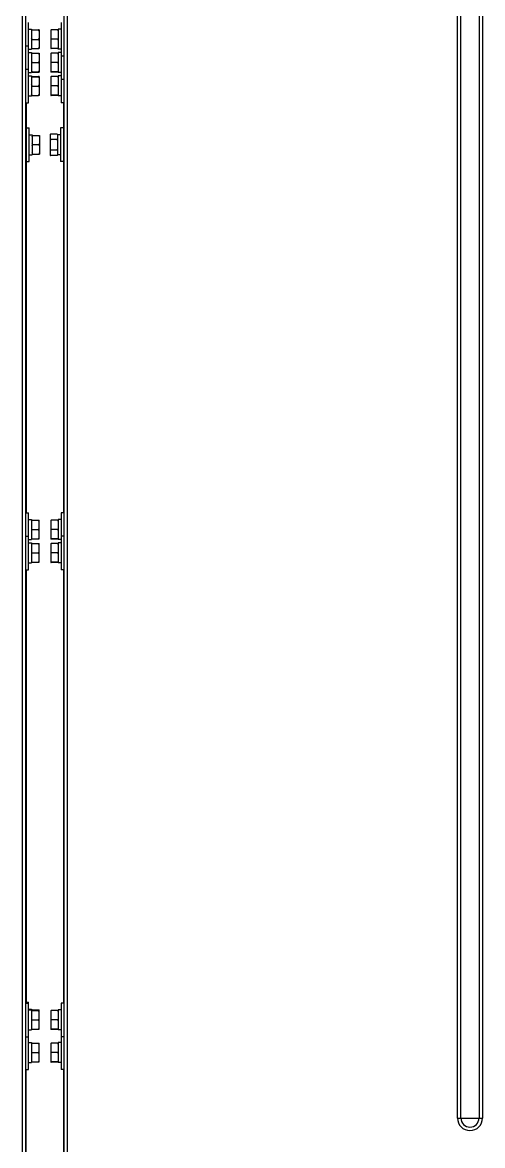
# Model space of a CAD drawing. Header units: millimetres. Extents: x 32496 to 166256, y 3504 to 23939.
# Drawn here: x 100639 to 100885, y 6741 to 7343 of the extents above; entities that cross this region are included whole.
import ezdxf

# ---------------------------------------------------------------- set-up
doc = ezdxf.new("R2010")
doc.units = ezdxf.units.MM
doc.layers.get('0').update_dxf_attribs({"lineweight": 35})
for name, color, linetype in [('2401-01144-S-M6-16HWM_1_0', 7, 'Continuous'), ('4215-19366_1_1_0', 7, 'Continuous'), ('4215-23304_2_1_1_0', 7, 'Continuous')]:
    doc.layers.add(name, color=color, linetype=linetype)

# ---------------------------------------------------------------- blocks, each defined once
blk = doc.blocks.new('gtrytrgtrr')
at = {"layer": '2401-01144-S-M6-16HWM_1_0', "color": 7, "linetype": 'Continuous'}
for p, q in [((68865.56, -73746.29), (68865.56, -73733.79)), ((68882.96, -73733.79), (68882.96, -73751.79)), ((68865.56, -73737.44), (68867.16, -73737.44)), ((68867.16, -73737.44), (68867.16, -73748.14)), ((68867.46, -73737.77), (68870.86, -73737.77)), ((68867.46, -73737.82), (68870.86, -73737.82)), ((68871.16, -73737.77), (68871.16, -73747.81)), ((68877.36, -73737.77), (68877.36, -73747.81)), ((68881.06, -73737.77), (68877.66, -73737.77)), ((68882.96, -73737.44), (68881.36, -73737.44)), ((68881.36, -73737.44), (68881.36, -73748.14)), ((68863.96, -73746.29), (68865.56, -73746.29)), ((68865.56, -73758.79), (68865.56, -73746.29)), ((68867.46, -73742.84), (68870.86, -73742.84)), ((68881.06, -73742.74), (68877.66, -73742.74)), ((68865.56, -73748.14), (68867.16, -73748.14)), ((68865.56, -73749.94), (68867.16, -73749.94)), ((68867.16, -73749.94), (68867.16, -73760.64)), ((68867.46, -73747.82), (68870.86, -73747.82)), ((68867.46, -73750.25), (68870.86, -73750.25)), ((68871.16, -73750.26), (68871.16, -73760.32)), ((68877.36, -73750.27), (68877.36, -73760.31)), ((68881.06, -73747.77), (68877.66, -73747.77)), ((68881.06, -73747.82), (68877.66, -73747.82)), ((68881.06, -73750.27), (68877.66, -73750.27)), ((68882.96, -73748.14), (68881.36, -73748.14)), ((68882.96, -73749.94), (68881.36, -73749.94)), ((68881.36, -73749.94), (68881.36, -73760.64)), ((68884.56, -73751.79), (68882.96, -73751.79)), ((68882.96, -73751.79), (68882.96, -73764.29)), ((68867.46, -73755.21), (68870.86, -73755.21)), ((68881.06, -73755.24), (68877.66, -73755.24)), ((68863.96, -73758.79), (68865.56, -73758.79)), ((68865.56, -73776.79), (68865.56, -73758.79)), ((68865.56, -73760.64), (68867.16, -73760.64)), ((68865.56, -73762.44), (68867.16, -73762.44)), ((68867.16, -73762.44), (68867.16, -73773.14)), ((68867.46, -73760.25), (68870.86, -73760.25)), ((68867.46, -73760.33), (68870.86, -73760.33)), ((68867.46, -73762.77), (68870.86, -73762.77)), ((68867.46, -73762.82), (68870.86, -73762.82)), ((68871.16, -73762.77), (68871.16, -73772.81)), ((68877.36, -73762.77), (68877.36, -73772.81)), ((68881.06, -73760.27), (68877.66, -73760.27)), ((68881.06, -73760.32), (68877.66, -73760.32)), ((68881.06, -73762.77), (68877.66, -73762.77)), ((68882.96, -73760.64), (68881.36, -73760.64)), ((68882.96, -73762.44), (68881.36, -73762.44)), ((68881.36, -73762.44), (68881.36, -73773.14)), ((68884.56, -73764.29), (68882.96, -73764.29)), ((68882.96, -73764.29), (68882.96, -73776.79)), ((68867.46, -73767.84), (68870.86, -73767.84)), ((68881.06, -73767.74), (68877.66, -73767.74)), ((68863.96, -73776.79), (68865.56, -73776.79)), ((68865.56, -73773.14), (68867.16, -73773.14)), ((68867.46, -73772.82), (68870.86, -73772.82)), ((68881.06, -73772.77), (68877.66, -73772.77)), ((68881.06, -73772.82), (68877.66, -73772.82)), ((68882.96, -73773.14), (68881.36, -73773.14)), ((68884.56, -73776.79), (68882.96, -73776.79)), ((68864.26, -73790.29), (68865.86, -73790.29)), ((68865.86, -73808.29), (68865.86, -73790.29)), ((68865.86, -73793.94), (68867.46, -73793.94)), ((68867.46, -73793.94), (68867.46, -73804.64)), ((68867.76, -73794.25), (68871.16, -73794.25)), ((68871.46, -73794.26), (68871.46, -73804.32)), ((68877.06, -73793.82), (68877.36, -73793.52)), ((68877.06, -73793.82), (68877.06, -73804.76)), ((68880.76, -73793.52), (68877.36, -73793.52)), ((68877.36, -73793.52), (68877.36, -73793.52)), ((68881.06, -73793.82), (68880.76, -73793.52)), ((68881.06, -73793.82), (68881.06, -73804.76)), ((68882.66, -73793.94), (68881.06, -73793.94)), ((68884.26, -73790.29), (68882.66, -73790.29)), ((68882.66, -73790.29), (68882.66, -73808.29)), ((68867.76, -73799.21), (68871.16, -73799.21)), ((68880.76, -73796.41), (68877.36, -73796.41)), ((68865.86, -73804.64), (68867.46, -73804.64)), ((68867.76, -73804.25), (68871.16, -73804.25)), ((68867.76, -73804.33), (68871.16, -73804.33)), ((68877.06, -73804.76), (68877.36, -73805.06)), ((68880.76, -73802.18), (68877.36, -73802.18)), ((68880.76, -73805.06), (68877.36, -73805.06)), ((68881.06, -73804.76), (68880.76, -73805.06)), ((68882.66, -73804.64), (68881.06, -73804.64)), ((68864.26, -73808.29), (68865.86, -73808.29)), ((68884.26, -73808.29), (68882.66, -73808.29)), ((68863.96, -73996.29), (68865.56, -73996.29)), ((68865.56, -74008.79), (68865.56, -73996.29)), ((68884.56, -73996.29), (68882.96, -73996.29)), ((68882.96, -73996.29), (68882.96, -74008.79)), ((68865.56, -73999.94), (68867.16, -73999.94)), ((68867.16, -73999.94), (68867.16, -74010.64)), ((68867.16, -74000.29), (68871.16, -74000.29)), ((68871.16, -74010.29), (68871.16, -74000.29)), ((68877.36, -74000.27), (68877.36, -74010.31)), ((68881.06, -74000.27), (68877.66, -74000.27)), ((68881.06, -74005.24), (68877.66, -74005.24)), ((68882.96, -73999.94), (68881.36, -73999.94)), ((68881.36, -73999.94), (68881.36, -74010.64)), ((68863.96, -74008.79), (68865.56, -74008.79)), ((68865.56, -74026.79), (68865.56, -74008.79)), ((68865.56, -74010.64), (68867.16, -74010.64)), ((68867.16, -74010.29), (68871.16, -74010.29)), ((68867.46, -74005.29), (68870.86, -74005.29)), ((68881.06, -74010.27), (68877.66, -74010.27)), ((68881.06, -74010.32), (68877.66, -74010.32)), ((68882.96, -74010.64), (68881.36, -74010.64)), ((68884.56, -74008.79), (68882.96, -74008.79)), ((68882.96, -74008.79), (68882.96, -74026.79)), ((68865.56, -74012.44), (68867.16, -74012.44)), ((68867.16, -74012.44), (68867.16, -74023.14)), ((68867.16, -74012.79), (68871.16, -74012.79)), ((68871.16, -74022.79), (68871.16, -74012.79)), ((68877.36, -74012.77), (68877.36, -74022.81)), ((68881.06, -74012.77), (68877.66, -74012.77)), ((68882.96, -74012.44), (68881.36, -74012.44)), ((68881.36, -74012.44), (68881.36, -74023.14)), ((68865.56, -74023.14), (68867.16, -74023.14)), ((68867.16, -74022.79), (68871.16, -74022.79)), ((68867.46, -74017.79), (68870.86, -74017.79)), ((68881.06, -74017.74), (68877.66, -74017.74)), ((68881.06, -74022.77), (68877.66, -74022.77)), ((68881.06, -74022.82), (68877.66, -74022.82)), ((68882.96, -74023.14), (68881.36, -74023.14)), ((68863.96, -74026.79), (68865.56, -74026.79)), ((68884.56, -74026.79), (68882.96, -74026.79)), ((68863.96, -74258.29), (68865.56, -74258.29)), ((68863.96, -74258.79), (68865.56, -74258.79)), ((68865.56, -74258.79), (68865.56, -74258.29)), ((68865.56, -74276.79), (68865.56, -74258.79)), ((68865.56, -74261.94), (68867.16, -74261.94)), ((68865.56, -74262.44), (68867.16, -74262.44)), ((68867.16, -74261.94), (68867.16, -74262.44)), ((68867.16, -74262.29), (68871.16, -74262.29)), ((68867.16, -74262.44), (68867.16, -74273.14)), ((68867.16, -74262.79), (68871.16, -74262.79)), ((68871.16, -74262.79), (68871.16, -74262.29)), ((68871.16, -74272.79), (68871.16, -74262.79)), ((68877.36, -74262.77), (68877.36, -74272.81)), ((68881.06, -74262.77), (68877.66, -74262.77)), ((68882.96, -74262.44), (68881.36, -74262.44)), ((68881.36, -74262.44), (68881.36, -74273.14)), ((68884.56, -74258.79), (68882.96, -74258.79)), ((68882.96, -74258.79), (68882.96, -74276.79)), ((68867.46, -74267.79), (68870.86, -74267.79)), ((68881.06, -74267.74), (68877.66, -74267.74)), ((68865.56, -74273.14), (68867.16, -74273.14)), ((68867.16, -74272.79), (68871.16, -74272.79)), ((68881.06, -74272.77), (68877.66, -74272.77)), ((68881.06, -74272.82), (68877.66, -74272.82)), ((68882.96, -74273.14), (68881.36, -74273.14)), ((68863.96, -74276.79), (68865.56, -74276.79)), ((68865.56, -74294.29), (68865.56, -74276.79)), ((68865.56, -74279.94), (68867.16, -74279.94)), ((68867.16, -74279.94), (68867.16, -74290.64)), ((68867.16, -74280.29), (68871.16, -74280.29)), ((68871.16, -74290.29), (68871.16, -74280.29)), ((68877.36, -74280.27), (68877.36, -74290.31)), ((68881.06, -74280.27), (68877.66, -74280.27)), ((68882.96, -74279.94), (68881.36, -74279.94)), ((68881.36, -74279.94), (68881.36, -74290.64)), ((68884.56, -74276.79), (68882.96, -74276.79)), ((68882.96, -74276.79), (68882.96, -74294.29)), ((68867.46, -74285.29), (68870.86, -74285.29)), ((68881.06, -74285.24), (68877.66, -74285.24)), ((68865.56, -74290.64), (68867.16, -74290.64)), ((68867.16, -74290.29), (68871.16, -74290.29)), ((68881.06, -74290.27), (68877.66, -74290.27)), ((68881.06, -74290.32), (68877.66, -74290.32)), ((68882.96, -74290.64), (68881.36, -74290.64)), ((68863.96, -74294.29), (68865.56, -74294.29)), ((68884.56, -74294.29), (68882.96, -74294.29))]:
    blk.add_line(p, q, dxfattribs=at)
for centre, start, end in [((68879.82, -73796.09), 140.50262, 140.86813), ((68878.3, -73796.09), 39.13187, 39.49683)]:
    blk.add_arc(centre, 3.56, start, end, dxfattribs=at)
for points, knots in [([(68867.16, -73737.77), (68867.19, -73737.77), (68867.29, -73737.77), (68867.39, -73737.77), (68867.46, -73737.77)], [0, 0, 0, 0, 0.23369, 1, 1, 1, 1]), ([(68867.46, -73737.82), (68867.44, -73737.82), (68867.34, -73737.81), (68867.24, -73737.81), (68867.16, -73737.81)], [0, 0, 0, 0, 0.265512, 1, 1, 1, 1]), ([(68867.16, -73738.39), (68867.18, -73738.34), (68867.28, -73738.15), (68867.38, -73737.96), (68867.46, -73737.82)], [0, 0, 0, 0, 0.24919, 1, 1, 1, 1]), ([(68871.16, -73737.77), (68871.14, -73737.77), (68871.04, -73737.77), (68870.94, -73737.77), (68870.86, -73737.77)], [0, 0, 0, 0, 0.23369, 1, 1, 1, 1]), ([(68870.86, -73737.82), (68870.89, -73737.82), (68870.99, -73737.81), (68871.09, -73737.81), (68871.16, -73737.81)], [0, 0, 0, 0, 0.265514, 1, 1, 1, 1]), ([(68871.16, -73738.39), (68871.14, -73738.34), (68871.05, -73738.15), (68870.94, -73737.96), (68870.86, -73737.82)], [0, 0, 0, 0, 0.24919, 1, 1, 1, 1]), ([(68877.36, -73737.77), (68877.39, -73737.77), (68877.49, -73737.77), (68877.59, -73737.77), (68877.66, -73737.77)], [0, 0, 0, 0, 0.23369, 1, 1, 1, 1]), ([(68877.66, -73737.77), (68877.64, -73737.81), (68877.53, -73738), (68877.43, -73738.19), (68877.36, -73738.33)], [0, 0, 0, 0, 0.250911, 1, 1, 1, 1]), ([(68881.36, -73737.77), (68881.34, -73737.77), (68881.24, -73737.77), (68881.14, -73737.77), (68881.06, -73737.77)], [0, 0, 0, 0, 0.23369, 1, 1, 1, 1]), ([(68881.06, -73737.77), (68881.09, -73737.81), (68881.2, -73738), (68881.29, -73738.19), (68881.36, -73738.33)], [0, 0, 0, 0, 0.25091, 1, 1, 1, 1]), ([(68867.46, -73742.84), (68867.44, -73742.8), (68867.33, -73742.61), (68867.23, -73742.41), (68867.16, -73742.27)], [0, 0, 0, 0, 0.250844, 1, 1, 1, 1]), ([(68867.16, -73743.41), (68867.18, -73743.36), (68867.28, -73743.17), (68867.38, -73742.98), (68867.46, -73742.84)], [0, 0, 0, 0, 0.249123, 1, 1, 1, 1]), ([(68870.86, -73742.84), (68870.89, -73742.8), (68871, -73742.61), (68871.09, -73742.41), (68871.16, -73742.27)], [0, 0, 0, 0, 0.250845, 1, 1, 1, 1]), ([(68871.16, -73743.41), (68871.14, -73743.36), (68871.05, -73743.17), (68870.94, -73742.98), (68870.86, -73742.84)], [0, 0, 0, 0, 0.249123, 1, 1, 1, 1]), ([(68877.36, -73742.17), (68877.38, -73742.22), (68877.48, -73742.41), (68877.58, -73742.6), (68877.66, -73742.74)], [0, 0, 0, 0, 0.249123, 1, 1, 1, 1]), ([(68877.66, -73742.74), (68877.64, -73742.79), (68877.53, -73742.98), (68877.43, -73743.17), (68877.36, -73743.31)], [0, 0, 0, 0, 0.250845, 1, 1, 1, 1]), ([(68881.36, -73742.17), (68881.34, -73742.22), (68881.25, -73742.41), (68881.14, -73742.6), (68881.06, -73742.74)], [0, 0, 0, 0, 0.249123, 1, 1, 1, 1]), ([(68881.06, -73742.74), (68881.09, -73742.79), (68881.2, -73742.98), (68881.29, -73743.17), (68881.36, -73743.31)], [0, 0, 0, 0, 0.250844, 1, 1, 1, 1]), ([(68867.46, -73747.82), (68867.44, -73747.77), (68867.33, -73747.58), (68867.23, -73747.39), (68867.16, -73747.25)], [0, 0, 0, 0, 0.25091, 1, 1, 1, 1]), ([(68867.16, -73747.81), (68867.19, -73747.81), (68867.29, -73747.81), (68867.39, -73747.82), (68867.46, -73747.82)], [0, 0, 0, 0, 0.23369, 1, 1, 1, 1]), ([(68867.46, -73750.25), (68867.44, -73750.25), (68867.34, -73750.25), (68867.24, -73750.26), (68867.16, -73750.26)], [0, 0, 0, 0, 0.265501, 1, 1, 1, 1]), ([(68867.16, -73750.82), (68867.18, -73750.77), (68867.28, -73750.58), (68867.38, -73750.39), (68867.46, -73750.25)], [0, 0, 0, 0, 0.249101, 1, 1, 1, 1]), ([(68870.86, -73747.82), (68870.89, -73747.77), (68871, -73747.58), (68871.09, -73747.39), (68871.16, -73747.25)], [0, 0, 0, 0, 0.250911, 1, 1, 1, 1]), ([(68871.16, -73747.81), (68871.14, -73747.81), (68871.04, -73747.81), (68870.94, -73747.82), (68870.86, -73747.82)], [0, 0, 0, 0, 0.23369, 1, 1, 1, 1]), ([(68870.86, -73750.25), (68870.89, -73750.25), (68870.99, -73750.25), (68871.09, -73750.26), (68871.16, -73750.26)], [0, 0, 0, 0, 0.265502, 1, 1, 1, 1]), ([(68871.16, -73750.82), (68871.14, -73750.77), (68871.05, -73750.58), (68870.94, -73750.39), (68870.86, -73750.25)], [0, 0, 0, 0, 0.249101, 1, 1, 1, 1]), ([(68877.36, -73747.19), (68877.38, -73747.24), (68877.48, -73747.43), (68877.58, -73747.62), (68877.66, -73747.77)], [0, 0, 0, 0, 0.24919, 1, 1, 1, 1]), ([(68877.66, -73747.77), (68877.64, -73747.77), (68877.54, -73747.77), (68877.44, -73747.77), (68877.36, -73747.77)], [0, 0, 0, 0, 0.265514, 1, 1, 1, 1]), ([(68877.36, -73747.81), (68877.39, -73747.81), (68877.49, -73747.81), (68877.59, -73747.82), (68877.66, -73747.82)], [0, 0, 0, 0, 0.23369, 1, 1, 1, 1]), ([(68877.36, -73750.27), (68877.39, -73750.27), (68877.49, -73750.27), (68877.59, -73750.27), (68877.66, -73750.27)], [0, 0, 0, 0, 0.23369, 1, 1, 1, 1]), ([(68877.66, -73750.27), (68877.64, -73750.31), (68877.53, -73750.5), (68877.43, -73750.69), (68877.36, -73750.83)], [0, 0, 0, 0, 0.250911, 1, 1, 1, 1]), ([(68881.36, -73747.19), (68881.34, -73747.24), (68881.25, -73747.43), (68881.14, -73747.62), (68881.06, -73747.77)], [0, 0, 0, 0, 0.24919, 1, 1, 1, 1]), ([(68881.06, -73747.77), (68881.09, -73747.77), (68881.19, -73747.77), (68881.29, -73747.77), (68881.36, -73747.77)], [0, 0, 0, 0, 0.265512, 1, 1, 1, 1]), ([(68881.36, -73747.81), (68881.34, -73747.81), (68881.24, -73747.81), (68881.14, -73747.82), (68881.06, -73747.82)], [0, 0, 0, 0, 0.23369, 1, 1, 1, 1]), ([(68881.36, -73750.27), (68881.34, -73750.27), (68881.24, -73750.27), (68881.14, -73750.27), (68881.06, -73750.27)], [0, 0, 0, 0, 0.23369, 1, 1, 1, 1]), ([(68881.06, -73750.27), (68881.09, -73750.31), (68881.2, -73750.5), (68881.29, -73750.69), (68881.36, -73750.83)], [0, 0, 0, 0, 0.25091, 1, 1, 1, 1]), ([(68867.46, -73755.21), (68867.44, -73755.16), (68867.33, -73754.98), (68867.23, -73754.79), (68867.16, -73754.64)], [0, 0, 0, 0, 0.250932, 1, 1, 1, 1]), ([(68867.16, -73755.78), (68867.18, -73755.73), (68867.28, -73755.54), (68867.38, -73755.35), (68867.46, -73755.21)], [0, 0, 0, 0, 0.249211, 1, 1, 1, 1]), ([(68870.86, -73755.21), (68870.89, -73755.16), (68871, -73754.98), (68871.09, -73754.79), (68871.16, -73754.64)], [0, 0, 0, 0, 0.250932, 1, 1, 1, 1]), ([(68871.16, -73755.78), (68871.14, -73755.73), (68871.05, -73755.54), (68870.94, -73755.35), (68870.86, -73755.21)], [0, 0, 0, 0, 0.249211, 1, 1, 1, 1]), ([(68877.36, -73754.67), (68877.38, -73754.72), (68877.48, -73754.91), (68877.58, -73755.1), (68877.66, -73755.24)], [0, 0, 0, 0, 0.249123, 1, 1, 1, 1]), ([(68877.66, -73755.24), (68877.64, -73755.29), (68877.53, -73755.48), (68877.43, -73755.67), (68877.36, -73755.81)], [0, 0, 0, 0, 0.250845, 1, 1, 1, 1]), ([(68881.36, -73754.67), (68881.34, -73754.72), (68881.25, -73754.91), (68881.14, -73755.1), (68881.06, -73755.24)], [0, 0, 0, 0, 0.249123, 1, 1, 1, 1]), ([(68881.06, -73755.24), (68881.09, -73755.29), (68881.2, -73755.48), (68881.29, -73755.67), (68881.36, -73755.81)], [0, 0, 0, 0, 0.250844, 1, 1, 1, 1]), ([(68867.46, -73760.25), (68867.44, -73760.2), (68867.33, -73760.01), (68867.23, -73759.82), (68867.16, -73759.67)], [0, 0, 0, 0, 0.250824, 1, 1, 1, 1]), ([(68867.16, -73760.26), (68867.19, -73760.26), (68867.29, -73760.25), (68867.39, -73760.25), (68867.46, -73760.25)], [0, 0, 0, 0, 0.233702, 1, 1, 1, 1]), ([(68867.46, -73760.33), (68867.44, -73760.33), (68867.34, -73760.33), (68867.24, -73760.33), (68867.16, -73760.32)], [0, 0, 0, 0, 0.265501, 1, 1, 1, 1]), ([(68867.16, -73762.77), (68867.19, -73762.77), (68867.29, -73762.77), (68867.39, -73762.77), (68867.46, -73762.77)], [0, 0, 0, 0, 0.23369, 1, 1, 1, 1]), ([(68867.46, -73762.82), (68867.44, -73762.82), (68867.34, -73762.81), (68867.24, -73762.81), (68867.16, -73762.81)], [0, 0, 0, 0, 0.265512, 1, 1, 1, 1]), ([(68867.16, -73763.39), (68867.18, -73763.34), (68867.28, -73763.15), (68867.38, -73762.96), (68867.46, -73762.82)], [0, 0, 0, 0, 0.24919, 1, 1, 1, 1]), ([(68870.86, -73760.25), (68870.89, -73760.2), (68871, -73760.01), (68871.09, -73759.82), (68871.16, -73759.67)], [0, 0, 0, 0, 0.250825, 1, 1, 1, 1]), ([(68871.16, -73760.26), (68871.14, -73760.26), (68871.04, -73760.25), (68870.94, -73760.25), (68870.86, -73760.25)], [0, 0, 0, 0, 0.233703, 1, 1, 1, 1]), ([(68870.86, -73760.33), (68870.89, -73760.33), (68870.99, -73760.33), (68871.09, -73760.33), (68871.16, -73760.32)], [0, 0, 0, 0, 0.265502, 1, 1, 1, 1]), ([(68871.16, -73762.77), (68871.14, -73762.77), (68871.04, -73762.77), (68870.94, -73762.77), (68870.86, -73762.77)], [0, 0, 0, 0, 0.23369, 1, 1, 1, 1]), ([(68870.86, -73762.82), (68870.89, -73762.82), (68870.99, -73762.81), (68871.09, -73762.81), (68871.16, -73762.81)], [0, 0, 0, 0, 0.265514, 1, 1, 1, 1]), ([(68871.16, -73763.39), (68871.14, -73763.34), (68871.05, -73763.15), (68870.94, -73762.96), (68870.86, -73762.82)], [0, 0, 0, 0, 0.24919, 1, 1, 1, 1]), ([(68877.36, -73759.69), (68877.38, -73759.74), (68877.48, -73759.93), (68877.58, -73760.12), (68877.66, -73760.27)], [0, 0, 0, 0, 0.24919, 1, 1, 1, 1]), ([(68877.66, -73760.27), (68877.64, -73760.27), (68877.54, -73760.27), (68877.44, -73760.27), (68877.36, -73760.27)], [0, 0, 0, 0, 0.265514, 1, 1, 1, 1]), ([(68877.36, -73760.31), (68877.39, -73760.31), (68877.49, -73760.31), (68877.59, -73760.32), (68877.66, -73760.32)], [0, 0, 0, 0, 0.23369, 1, 1, 1, 1]), ([(68877.36, -73762.77), (68877.39, -73762.77), (68877.49, -73762.77), (68877.59, -73762.77), (68877.66, -73762.77)], [0, 0, 0, 0, 0.23369, 1, 1, 1, 1]), ([(68877.66, -73762.77), (68877.64, -73762.81), (68877.53, -73763), (68877.43, -73763.19), (68877.36, -73763.33)], [0, 0, 0, 0, 0.250911, 1, 1, 1, 1]), ([(68881.36, -73759.69), (68881.34, -73759.74), (68881.25, -73759.93), (68881.14, -73760.12), (68881.06, -73760.27)], [0, 0, 0, 0, 0.24919, 1, 1, 1, 1]), ([(68881.06, -73760.27), (68881.09, -73760.27), (68881.19, -73760.27), (68881.29, -73760.27), (68881.36, -73760.27)], [0, 0, 0, 0, 0.265512, 1, 1, 1, 1]), ([(68881.36, -73760.31), (68881.34, -73760.31), (68881.24, -73760.31), (68881.14, -73760.32), (68881.06, -73760.32)], [0, 0, 0, 0, 0.23369, 1, 1, 1, 1]), ([(68881.36, -73762.77), (68881.34, -73762.77), (68881.24, -73762.77), (68881.14, -73762.77), (68881.06, -73762.77)], [0, 0, 0, 0, 0.23369, 1, 1, 1, 1]), ([(68881.06, -73762.77), (68881.09, -73762.81), (68881.2, -73763), (68881.29, -73763.19), (68881.36, -73763.33)], [0, 0, 0, 0, 0.25091, 1, 1, 1, 1]), ([(68867.46, -73767.84), (68867.44, -73767.8), (68867.33, -73767.61), (68867.23, -73767.41), (68867.16, -73767.27)], [0, 0, 0, 0, 0.250844, 1, 1, 1, 1]), ([(68867.16, -73768.41), (68867.18, -73768.36), (68867.28, -73768.17), (68867.38, -73767.98), (68867.46, -73767.84)], [0, 0, 0, 0, 0.249123, 1, 1, 1, 1]), ([(68870.86, -73767.84), (68870.89, -73767.8), (68871, -73767.61), (68871.09, -73767.41), (68871.16, -73767.27)], [0, 0, 0, 0, 0.250845, 1, 1, 1, 1]), ([(68871.16, -73768.41), (68871.14, -73768.36), (68871.05, -73768.17), (68870.94, -73767.98), (68870.86, -73767.84)], [0, 0, 0, 0, 0.249123, 1, 1, 1, 1]), ([(68877.36, -73767.17), (68877.38, -73767.22), (68877.48, -73767.41), (68877.58, -73767.6), (68877.66, -73767.74)], [0, 0, 0, 0, 0.249123, 1, 1, 1, 1]), ([(68877.66, -73767.74), (68877.64, -73767.79), (68877.53, -73767.98), (68877.43, -73768.17), (68877.36, -73768.31)], [0, 0, 0, 0, 0.250845, 1, 1, 1, 1]), ([(68881.36, -73767.17), (68881.34, -73767.22), (68881.25, -73767.41), (68881.14, -73767.6), (68881.06, -73767.74)], [0, 0, 0, 0, 0.249123, 1, 1, 1, 1]), ([(68881.06, -73767.74), (68881.09, -73767.79), (68881.2, -73767.98), (68881.29, -73768.17), (68881.36, -73768.31)], [0, 0, 0, 0, 0.250844, 1, 1, 1, 1]), ([(68867.46, -73772.82), (68867.44, -73772.77), (68867.33, -73772.58), (68867.23, -73772.39), (68867.16, -73772.25)], [0, 0, 0, 0, 0.25091, 1, 1, 1, 1]), ([(68867.16, -73772.81), (68867.19, -73772.81), (68867.29, -73772.81), (68867.39, -73772.82), (68867.46, -73772.82)], [0, 0, 0, 0, 0.23369, 1, 1, 1, 1]), ([(68870.86, -73772.82), (68870.89, -73772.77), (68871, -73772.58), (68871.09, -73772.39), (68871.16, -73772.25)], [0, 0, 0, 0, 0.250911, 1, 1, 1, 1]), ([(68871.16, -73772.81), (68871.14, -73772.81), (68871.04, -73772.81), (68870.94, -73772.82), (68870.86, -73772.82)], [0, 0, 0, 0, 0.23369, 1, 1, 1, 1]), ([(68877.36, -73772.19), (68877.38, -73772.24), (68877.48, -73772.43), (68877.58, -73772.62), (68877.66, -73772.77)], [0, 0, 0, 0, 0.24919, 1, 1, 1, 1]), ([(68877.66, -73772.77), (68877.64, -73772.77), (68877.54, -73772.77), (68877.44, -73772.77), (68877.36, -73772.77)], [0, 0, 0, 0, 0.265514, 1, 1, 1, 1]), ([(68877.36, -73772.81), (68877.39, -73772.81), (68877.49, -73772.81), (68877.59, -73772.82), (68877.66, -73772.82)], [0, 0, 0, 0, 0.23369, 1, 1, 1, 1]), ([(68881.36, -73772.19), (68881.34, -73772.24), (68881.25, -73772.43), (68881.14, -73772.62), (68881.06, -73772.77)], [0, 0, 0, 0, 0.24919, 1, 1, 1, 1]), ([(68881.06, -73772.77), (68881.09, -73772.77), (68881.19, -73772.77), (68881.29, -73772.77), (68881.36, -73772.77)], [0, 0, 0, 0, 0.265512, 1, 1, 1, 1]), ([(68881.36, -73772.81), (68881.34, -73772.81), (68881.24, -73772.81), (68881.14, -73772.82), (68881.06, -73772.82)], [0, 0, 0, 0, 0.23369, 1, 1, 1, 1]), ([(68867.76, -73794.25), (68867.74, -73794.25), (68867.64, -73794.25), (68867.54, -73794.26), (68867.46, -73794.26)], [0, 0, 0, 0, 0.265501, 1, 1, 1, 1]), ([(68867.46, -73794.82), (68867.48, -73794.77), (68867.58, -73794.58), (68867.68, -73794.39), (68867.76, -73794.25)], [0, 0, 0, 0, 0.249101, 1, 1, 1, 1]), ([(68871.16, -73794.25), (68871.19, -73794.25), (68871.29, -73794.25), (68871.39, -73794.26), (68871.46, -73794.26)], [0, 0, 0, 0, 0.265502, 1, 1, 1, 1]), ([(68871.46, -73794.82), (68871.44, -73794.77), (68871.35, -73794.58), (68871.24, -73794.39), (68871.16, -73794.25)], [0, 0, 0, 0, 0.249101, 1, 1, 1, 1]), ([(68877.36, -73793.52), (68877.34, -73793.54), (68877.24, -73793.64), (68877.14, -73793.75), (68877.08, -73793.83)], [0, 0, 0, 0, 0.255039, 1, 1, 1, 1]), ([(68880.76, -73793.52), (68880.79, -73793.54), (68880.89, -73793.64), (68880.98, -73793.75), (68881.05, -73793.83)], [0, 0, 0, 0, 0.255039, 1, 1, 1, 1]), ([(68867.76, -73799.21), (68867.74, -73799.16), (68867.63, -73798.98), (68867.53, -73798.79), (68867.46, -73798.64)], [0, 0, 0, 0, 0.250932, 1, 1, 1, 1]), ([(68867.46, -73799.78), (68867.48, -73799.73), (68867.58, -73799.54), (68867.68, -73799.35), (68867.76, -73799.21)], [0, 0, 0, 0, 0.249211, 1, 1, 1, 1]), ([(68871.16, -73799.21), (68871.19, -73799.16), (68871.3, -73798.98), (68871.39, -73798.79), (68871.46, -73798.64)], [0, 0, 0, 0, 0.250932, 1, 1, 1, 1]), ([(68871.46, -73799.78), (68871.44, -73799.73), (68871.35, -73799.54), (68871.24, -73799.35), (68871.16, -73799.21)], [0, 0, 0, 0, 0.249211, 1, 1, 1, 1]), ([(68877.06, -73796.08), (68877.09, -73796.1), (68877.18, -73796.22), (68877.28, -73796.33), (68877.36, -73796.41)], [0, 0, 0, 0, 0.24456, 1, 1, 1, 1]), ([(68881.06, -73796.08), (68881.04, -73796.1), (68880.94, -73796.22), (68880.84, -73796.33), (68880.76, -73796.41)], [0, 0, 0, 0, 0.24456, 1, 1, 1, 1]), ([(68867.76, -73804.25), (68867.74, -73804.2), (68867.63, -73804.01), (68867.53, -73803.82), (68867.46, -73803.67)], [0, 0, 0, 0, 0.250824, 1, 1, 1, 1]), ([(68867.46, -73804.26), (68867.49, -73804.26), (68867.59, -73804.25), (68867.69, -73804.25), (68867.76, -73804.25)], [0, 0, 0, 0, 0.233702, 1, 1, 1, 1]), ([(68867.76, -73804.33), (68867.74, -73804.33), (68867.64, -73804.33), (68867.54, -73804.33), (68867.46, -73804.32)], [0, 0, 0, 0, 0.265501, 1, 1, 1, 1]), ([(68871.16, -73804.25), (68871.19, -73804.2), (68871.3, -73804.01), (68871.39, -73803.82), (68871.46, -73803.67)], [0, 0, 0, 0, 0.250825, 1, 1, 1, 1]), ([(68871.46, -73804.26), (68871.44, -73804.26), (68871.34, -73804.25), (68871.24, -73804.25), (68871.16, -73804.25)], [0, 0, 0, 0, 0.233703, 1, 1, 1, 1]), ([(68871.16, -73804.33), (68871.19, -73804.33), (68871.29, -73804.33), (68871.39, -73804.33), (68871.46, -73804.32)], [0, 0, 0, 0, 0.265502, 1, 1, 1, 1]), ([(68877.36, -73802.18), (68877.34, -73802.21), (68877.23, -73802.31), (68877.13, -73802.42), (68877.06, -73802.51)], [0, 0, 0, 0, 0.255355, 1, 1, 1, 1]), ([(68877.06, -73804.73), (68877.09, -73804.76), (68877.18, -73804.88), (68877.28, -73804.99), (68877.36, -73805.06)], [0, 0, 0, 0, 0.244562, 1, 1, 1, 1]), ([(68880.76, -73802.18), (68880.79, -73802.21), (68880.89, -73802.31), (68880.99, -73802.42), (68881.06, -73802.51)], [0, 0, 0, 0, 0.255354, 1, 1, 1, 1]), ([(68881.06, -73804.73), (68881.04, -73804.76), (68880.94, -73804.88), (68880.84, -73804.99), (68880.76, -73805.06)], [0, 0, 0, 0, 0.244562, 1, 1, 1, 1]), ([(68867.16, -74000.86), (68867.18, -74000.81), (68867.28, -74000.62), (68867.38, -74000.43), (68867.46, -74000.29)], [0, 0, 0, 0, 0.249157, 1, 1, 1, 1]), ([(68867.46, -74005.29), (68867.44, -74005.24), (68867.33, -74005.06), (68867.23, -74004.87), (68867.16, -74004.72)], [0, 0, 0, 0, 0.250877, 1, 1, 1, 1]), ([(68871.16, -74000.86), (68871.14, -74000.81), (68871.05, -74000.62), (68870.94, -74000.43), (68870.86, -74000.29)], [0, 0, 0, 0, 0.249157, 1, 1, 1, 1]), ([(68870.86, -74005.29), (68870.89, -74005.24), (68871, -74005.06), (68871.09, -74004.87), (68871.16, -74004.72)], [0, 0, 0, 0, 0.250877, 1, 1, 1, 1]), ([(68877.36, -74000.27), (68877.39, -74000.27), (68877.49, -74000.27), (68877.59, -74000.27), (68877.66, -74000.27)], [0, 0, 0, 0, 0.23369, 1, 1, 1, 1]), ([(68877.66, -74000.27), (68877.64, -74000.31), (68877.53, -74000.5), (68877.43, -74000.69), (68877.36, -74000.83)], [0, 0, 0, 0, 0.250911, 1, 1, 1, 1]), ([(68877.36, -74004.67), (68877.38, -74004.72), (68877.48, -74004.91), (68877.58, -74005.1), (68877.66, -74005.24)], [0, 0, 0, 0, 0.249123, 1, 1, 1, 1]), ([(68877.66, -74005.24), (68877.64, -74005.29), (68877.53, -74005.48), (68877.43, -74005.67), (68877.36, -74005.81)], [0, 0, 0, 0, 0.250845, 1, 1, 1, 1]), ([(68881.36, -74000.27), (68881.34, -74000.27), (68881.24, -74000.27), (68881.14, -74000.27), (68881.06, -74000.27)], [0, 0, 0, 0, 0.23369, 1, 1, 1, 1]), ([(68881.06, -74000.27), (68881.09, -74000.31), (68881.2, -74000.5), (68881.29, -74000.69), (68881.36, -74000.83)], [0, 0, 0, 0, 0.25091, 1, 1, 1, 1]), ([(68881.36, -74004.67), (68881.34, -74004.72), (68881.25, -74004.91), (68881.14, -74005.1), (68881.06, -74005.24)], [0, 0, 0, 0, 0.249123, 1, 1, 1, 1]), ([(68881.06, -74005.24), (68881.09, -74005.29), (68881.2, -74005.48), (68881.29, -74005.67), (68881.36, -74005.81)], [0, 0, 0, 0, 0.250844, 1, 1, 1, 1]), ([(68867.16, -74005.86), (68867.18, -74005.81), (68867.28, -74005.62), (68867.38, -74005.43), (68867.46, -74005.29)], [0, 0, 0, 0, 0.249157, 1, 1, 1, 1]), ([(68867.46, -74010.29), (68867.44, -74010.24), (68867.33, -74010.06), (68867.23, -74009.87), (68867.16, -74009.72)], [0, 0, 0, 0, 0.250877, 1, 1, 1, 1]), ([(68871.16, -74005.86), (68871.14, -74005.81), (68871.05, -74005.62), (68870.94, -74005.43), (68870.86, -74005.29)], [0, 0, 0, 0, 0.249157, 1, 1, 1, 1]), ([(68870.86, -74010.29), (68870.89, -74010.24), (68871, -74010.06), (68871.09, -74009.87), (68871.16, -74009.72)], [0, 0, 0, 0, 0.250877, 1, 1, 1, 1]), ([(68877.36, -74009.69), (68877.38, -74009.74), (68877.48, -74009.93), (68877.58, -74010.12), (68877.66, -74010.27)], [0, 0, 0, 0, 0.24919, 1, 1, 1, 1]), ([(68877.66, -74010.27), (68877.64, -74010.27), (68877.54, -74010.27), (68877.44, -74010.27), (68877.36, -74010.27)], [0, 0, 0, 0, 0.265514, 1, 1, 1, 1]), ([(68877.36, -74010.31), (68877.39, -74010.31), (68877.49, -74010.31), (68877.59, -74010.32), (68877.66, -74010.32)], [0, 0, 0, 0, 0.23369, 1, 1, 1, 1]), ([(68881.36, -74009.69), (68881.34, -74009.74), (68881.25, -74009.93), (68881.14, -74010.12), (68881.06, -74010.27)], [0, 0, 0, 0, 0.24919, 1, 1, 1, 1]), ([(68881.06, -74010.27), (68881.09, -74010.27), (68881.19, -74010.27), (68881.29, -74010.27), (68881.36, -74010.27)], [0, 0, 0, 0, 0.265512, 1, 1, 1, 1]), ([(68881.36, -74010.31), (68881.34, -74010.31), (68881.24, -74010.31), (68881.14, -74010.32), (68881.06, -74010.32)], [0, 0, 0, 0, 0.23369, 1, 1, 1, 1]), ([(68867.16, -74013.36), (68867.18, -74013.31), (68867.28, -74013.12), (68867.38, -74012.93), (68867.46, -74012.79)], [0, 0, 0, 0, 0.249157, 1, 1, 1, 1]), ([(68867.46, -74017.79), (68867.44, -74017.74), (68867.33, -74017.56), (68867.23, -74017.37), (68867.16, -74017.22)], [0, 0, 0, 0, 0.250877, 1, 1, 1, 1]), ([(68871.16, -74013.36), (68871.14, -74013.31), (68871.05, -74013.12), (68870.94, -74012.93), (68870.86, -74012.79)], [0, 0, 0, 0, 0.249157, 1, 1, 1, 1]), ([(68870.86, -74017.79), (68870.89, -74017.74), (68871, -74017.56), (68871.09, -74017.37), (68871.16, -74017.22)], [0, 0, 0, 0, 0.250877, 1, 1, 1, 1]), ([(68877.36, -74012.77), (68877.39, -74012.77), (68877.49, -74012.77), (68877.59, -74012.77), (68877.66, -74012.77)], [0, 0, 0, 0, 0.23369, 1, 1, 1, 1]), ([(68877.66, -74012.77), (68877.64, -74012.81), (68877.53, -74013), (68877.43, -74013.19), (68877.36, -74013.33)], [0, 0, 0, 0, 0.250911, 1, 1, 1, 1]), ([(68877.36, -74017.17), (68877.38, -74017.22), (68877.48, -74017.41), (68877.58, -74017.6), (68877.66, -74017.74)], [0, 0, 0, 0, 0.249123, 1, 1, 1, 1]), ([(68881.36, -74012.77), (68881.34, -74012.77), (68881.24, -74012.77), (68881.14, -74012.77), (68881.06, -74012.77)], [0, 0, 0, 0, 0.23369, 1, 1, 1, 1]), ([(68881.06, -74012.77), (68881.09, -74012.81), (68881.2, -74013), (68881.29, -74013.19), (68881.36, -74013.33)], [0, 0, 0, 0, 0.25091, 1, 1, 1, 1]), ([(68881.36, -74017.17), (68881.34, -74017.22), (68881.25, -74017.41), (68881.14, -74017.6), (68881.06, -74017.74)], [0, 0, 0, 0, 0.249123, 1, 1, 1, 1]), ([(68867.16, -74018.36), (68867.18, -74018.31), (68867.28, -74018.12), (68867.38, -74017.93), (68867.46, -74017.79)], [0, 0, 0, 0, 0.249157, 1, 1, 1, 1]), ([(68867.46, -74022.79), (68867.44, -74022.74), (68867.33, -74022.56), (68867.23, -74022.37), (68867.16, -74022.22)], [0, 0, 0, 0, 0.250877, 1, 1, 1, 1]), ([(68871.16, -74018.36), (68871.14, -74018.31), (68871.05, -74018.12), (68870.94, -74017.93), (68870.86, -74017.79)], [0, 0, 0, 0, 0.249157, 1, 1, 1, 1]), ([(68870.86, -74022.79), (68870.89, -74022.74), (68871, -74022.56), (68871.09, -74022.37), (68871.16, -74022.22)], [0, 0, 0, 0, 0.250877, 1, 1, 1, 1]), ([(68877.66, -74017.74), (68877.64, -74017.79), (68877.53, -74017.98), (68877.43, -74018.17), (68877.36, -74018.31)], [0, 0, 0, 0, 0.250845, 1, 1, 1, 1]), ([(68877.36, -74022.19), (68877.38, -74022.24), (68877.48, -74022.43), (68877.58, -74022.62), (68877.66, -74022.77)], [0, 0, 0, 0, 0.24919, 1, 1, 1, 1]), ([(68877.66, -74022.77), (68877.64, -74022.77), (68877.54, -74022.77), (68877.44, -74022.77), (68877.36, -74022.77)], [0, 0, 0, 0, 0.265514, 1, 1, 1, 1]), ([(68877.36, -74022.81), (68877.39, -74022.81), (68877.49, -74022.81), (68877.59, -74022.82), (68877.66, -74022.82)], [0, 0, 0, 0, 0.23369, 1, 1, 1, 1]), ([(68881.06, -74017.74), (68881.09, -74017.79), (68881.2, -74017.98), (68881.29, -74018.17), (68881.36, -74018.31)], [0, 0, 0, 0, 0.250844, 1, 1, 1, 1]), ([(68881.36, -74022.19), (68881.34, -74022.24), (68881.25, -74022.43), (68881.14, -74022.62), (68881.06, -74022.77)], [0, 0, 0, 0, 0.24919, 1, 1, 1, 1]), ([(68881.06, -74022.77), (68881.09, -74022.77), (68881.19, -74022.77), (68881.29, -74022.77), (68881.36, -74022.77)], [0, 0, 0, 0, 0.265512, 1, 1, 1, 1]), ([(68881.36, -74022.81), (68881.34, -74022.81), (68881.24, -74022.81), (68881.14, -74022.82), (68881.06, -74022.82)], [0, 0, 0, 0, 0.23369, 1, 1, 1, 1]), ([(68867.16, -74263.36), (68867.18, -74263.31), (68867.28, -74263.12), (68867.38, -74262.93), (68867.46, -74262.79)], [0, 0, 0, 0, 0.249157, 1, 1, 1, 1]), ([(68867.2, -74262.79), (68867.22, -74262.75), (68867.3, -74262.58), (68867.39, -74262.41), (68867.46, -74262.29)], [0, 0, 0, 0, 0.249269, 1, 1, 1, 1]), ([(68871.13, -74262.79), (68871.11, -74262.75), (68871.02, -74262.58), (68870.93, -74262.41), (68870.86, -74262.29)], [0, 0, 0, 0, 0.249268, 1, 1, 1, 1]), ([(68871.16, -74263.36), (68871.14, -74263.31), (68871.05, -74263.12), (68870.94, -74262.93), (68870.86, -74262.79)], [0, 0, 0, 0, 0.249157, 1, 1, 1, 1]), ([(68877.36, -74262.77), (68877.39, -74262.77), (68877.49, -74262.77), (68877.59, -74262.77), (68877.66, -74262.77)], [0, 0, 0, 0, 0.23369, 1, 1, 1, 1]), ([(68877.66, -74262.77), (68877.64, -74262.81), (68877.53, -74263), (68877.43, -74263.19), (68877.36, -74263.33)], [0, 0, 0, 0, 0.250911, 1, 1, 1, 1]), ([(68881.36, -74262.77), (68881.34, -74262.77), (68881.24, -74262.77), (68881.14, -74262.77), (68881.06, -74262.77)], [0, 0, 0, 0, 0.23369, 1, 1, 1, 1]), ([(68881.06, -74262.77), (68881.09, -74262.81), (68881.2, -74263), (68881.29, -74263.19), (68881.36, -74263.33)], [0, 0, 0, 0, 0.25091, 1, 1, 1, 1]), ([(68867.46, -74267.79), (68867.44, -74267.74), (68867.33, -74267.56), (68867.23, -74267.37), (68867.16, -74267.22)], [0, 0, 0, 0, 0.250877, 1, 1, 1, 1]), ([(68867.16, -74268.36), (68867.18, -74268.31), (68867.28, -74268.12), (68867.38, -74267.93), (68867.46, -74267.79)], [0, 0, 0, 0, 0.249157, 1, 1, 1, 1]), ([(68870.86, -74267.79), (68870.89, -74267.74), (68871, -74267.56), (68871.09, -74267.37), (68871.16, -74267.22)], [0, 0, 0, 0, 0.250877, 1, 1, 1, 1]), ([(68871.16, -74268.36), (68871.14, -74268.31), (68871.05, -74268.12), (68870.94, -74267.93), (68870.86, -74267.79)], [0, 0, 0, 0, 0.249157, 1, 1, 1, 1]), ([(68877.36, -74267.17), (68877.38, -74267.22), (68877.48, -74267.41), (68877.58, -74267.6), (68877.66, -74267.74)], [0, 0, 0, 0, 0.249123, 1, 1, 1, 1]), ([(68877.66, -74267.74), (68877.64, -74267.79), (68877.53, -74267.98), (68877.43, -74268.17), (68877.36, -74268.31)], [0, 0, 0, 0, 0.250845, 1, 1, 1, 1]), ([(68881.36, -74267.17), (68881.34, -74267.22), (68881.25, -74267.41), (68881.14, -74267.6), (68881.06, -74267.74)], [0, 0, 0, 0, 0.249123, 1, 1, 1, 1]), ([(68881.06, -74267.74), (68881.09, -74267.79), (68881.2, -74267.98), (68881.29, -74268.17), (68881.36, -74268.31)], [0, 0, 0, 0, 0.250844, 1, 1, 1, 1]), ([(68867.46, -74272.79), (68867.44, -74272.74), (68867.33, -74272.56), (68867.23, -74272.37), (68867.16, -74272.22)], [0, 0, 0, 0, 0.250877, 1, 1, 1, 1]), ([(68870.86, -74272.79), (68870.89, -74272.74), (68871, -74272.56), (68871.09, -74272.37), (68871.16, -74272.22)], [0, 0, 0, 0, 0.250877, 1, 1, 1, 1]), ([(68877.36, -74272.19), (68877.38, -74272.24), (68877.48, -74272.43), (68877.58, -74272.62), (68877.66, -74272.77)], [0, 0, 0, 0, 0.24919, 1, 1, 1, 1]), ([(68877.66, -74272.77), (68877.64, -74272.77), (68877.54, -74272.77), (68877.44, -74272.77), (68877.36, -74272.77)], [0, 0, 0, 0, 0.265514, 1, 1, 1, 1]), ([(68877.36, -74272.81), (68877.39, -74272.81), (68877.49, -74272.81), (68877.59, -74272.82), (68877.66, -74272.82)], [0, 0, 0, 0, 0.23369, 1, 1, 1, 1]), ([(68881.36, -74272.19), (68881.34, -74272.24), (68881.25, -74272.43), (68881.14, -74272.62), (68881.06, -74272.77)], [0, 0, 0, 0, 0.24919, 1, 1, 1, 1]), ([(68881.06, -74272.77), (68881.09, -74272.77), (68881.19, -74272.77), (68881.29, -74272.77), (68881.36, -74272.77)], [0, 0, 0, 0, 0.265512, 1, 1, 1, 1]), ([(68881.36, -74272.81), (68881.34, -74272.81), (68881.24, -74272.81), (68881.14, -74272.82), (68881.06, -74272.82)], [0, 0, 0, 0, 0.23369, 1, 1, 1, 1]), ([(68867.16, -74280.86), (68867.18, -74280.81), (68867.28, -74280.62), (68867.38, -74280.43), (68867.46, -74280.29)], [0, 0, 0, 0, 0.249157, 1, 1, 1, 1]), ([(68871.16, -74280.86), (68871.14, -74280.81), (68871.05, -74280.62), (68870.94, -74280.43), (68870.86, -74280.29)], [0, 0, 0, 0, 0.249157, 1, 1, 1, 1]), ([(68877.36, -74280.27), (68877.39, -74280.27), (68877.49, -74280.27), (68877.59, -74280.27), (68877.66, -74280.27)], [0, 0, 0, 0, 0.23369, 1, 1, 1, 1]), ([(68877.66, -74280.27), (68877.64, -74280.31), (68877.53, -74280.5), (68877.43, -74280.69), (68877.36, -74280.83)], [0, 0, 0, 0, 0.250911, 1, 1, 1, 1]), ([(68881.36, -74280.27), (68881.34, -74280.27), (68881.24, -74280.27), (68881.14, -74280.27), (68881.06, -74280.27)], [0, 0, 0, 0, 0.23369, 1, 1, 1, 1]), ([(68881.06, -74280.27), (68881.09, -74280.31), (68881.2, -74280.5), (68881.29, -74280.69), (68881.36, -74280.83)], [0, 0, 0, 0, 0.25091, 1, 1, 1, 1]), ([(68867.46, -74285.29), (68867.44, -74285.24), (68867.33, -74285.06), (68867.23, -74284.87), (68867.16, -74284.72)], [0, 0, 0, 0, 0.250877, 1, 1, 1, 1]), ([(68867.16, -74285.86), (68867.18, -74285.81), (68867.28, -74285.62), (68867.38, -74285.43), (68867.46, -74285.29)], [0, 0, 0, 0, 0.249157, 1, 1, 1, 1]), ([(68870.86, -74285.29), (68870.89, -74285.24), (68871, -74285.06), (68871.09, -74284.87), (68871.16, -74284.72)], [0, 0, 0, 0, 0.250877, 1, 1, 1, 1]), ([(68871.16, -74285.86), (68871.14, -74285.81), (68871.05, -74285.62), (68870.94, -74285.43), (68870.86, -74285.29)], [0, 0, 0, 0, 0.249157, 1, 1, 1, 1]), ([(68877.36, -74284.67), (68877.38, -74284.72), (68877.48, -74284.91), (68877.58, -74285.1), (68877.66, -74285.24)], [0, 0, 0, 0, 0.249123, 1, 1, 1, 1]), ([(68877.66, -74285.24), (68877.64, -74285.29), (68877.53, -74285.48), (68877.43, -74285.67), (68877.36, -74285.81)], [0, 0, 0, 0, 0.250845, 1, 1, 1, 1]), ([(68881.36, -74284.67), (68881.34, -74284.72), (68881.25, -74284.91), (68881.14, -74285.1), (68881.06, -74285.24)], [0, 0, 0, 0, 0.249123, 1, 1, 1, 1]), ([(68881.06, -74285.24), (68881.09, -74285.29), (68881.2, -74285.48), (68881.29, -74285.67), (68881.36, -74285.81)], [0, 0, 0, 0, 0.250844, 1, 1, 1, 1]), ([(68867.46, -74290.29), (68867.44, -74290.24), (68867.33, -74290.06), (68867.23, -74289.87), (68867.16, -74289.72)], [0, 0, 0, 0, 0.250877, 1, 1, 1, 1]), ([(68870.86, -74290.29), (68870.89, -74290.24), (68871, -74290.06), (68871.09, -74289.87), (68871.16, -74289.72)], [0, 0, 0, 0, 0.250877, 1, 1, 1, 1]), ([(68877.36, -74289.69), (68877.38, -74289.74), (68877.48, -74289.93), (68877.58, -74290.12), (68877.66, -74290.27)], [0, 0, 0, 0, 0.24919, 1, 1, 1, 1]), ([(68877.66, -74290.27), (68877.64, -74290.27), (68877.54, -74290.27), (68877.44, -74290.27), (68877.36, -74290.27)], [0, 0, 0, 0, 0.265514, 1, 1, 1, 1]), ([(68877.36, -74290.31), (68877.39, -74290.31), (68877.49, -74290.31), (68877.59, -74290.32), (68877.66, -74290.32)], [0, 0, 0, 0, 0.23369, 1, 1, 1, 1]), ([(68881.36, -74289.69), (68881.34, -74289.74), (68881.25, -74289.93), (68881.14, -74290.12), (68881.06, -74290.27)], [0, 0, 0, 0, 0.24919, 1, 1, 1, 1]), ([(68881.06, -74290.27), (68881.09, -74290.27), (68881.19, -74290.27), (68881.29, -74290.27), (68881.36, -74290.27)], [0, 0, 0, 0, 0.265512, 1, 1, 1, 1]), ([(68881.36, -74290.31), (68881.34, -74290.31), (68881.24, -74290.31), (68881.14, -74290.32), (68881.06, -74290.32)], [0, 0, 0, 0, 0.23369, 1, 1, 1, 1])]:
    blk.add_open_spline(points, degree=3, knots=knots, dxfattribs=at)
for points in [[(68877.36, -73796.41), (68877.25, -73796.62), (68877.15, -73796.84), (68877.06, -73797.06)], [(68880.76, -73796.41), (68880.87, -73796.62), (68880.97, -73796.84), (68881.06, -73797.06)], [(68877.06, -73801.52), (68877.15, -73801.74), (68877.25, -73801.96), (68877.36, -73802.18)], [(68881.06, -73801.52), (68880.97, -73801.74), (68880.87, -73801.96), (68880.76, -73802.18)]]:
    blk.add_open_spline(points, degree=3, dxfattribs=at)
at = {"layer": '4215-19366_1_1_0', "color": 7, "linetype": 'Continuous'}
for p, q in [((68864.26, -73776.79), (68864.26, -73996.29)), ((68884.26, -73776.79), (68884.26, -73996.29)), ((68863.96, -73815.79), (68864.26, -73815.79)), ((68864.26, -73817.79), (68863.96, -73817.79)), ((68884.56, -73815.79), (68884.26, -73815.79)), ((68884.56, -73817.79), (68884.26, -73817.79)), ((68864.26, -74026.79), (68864.26, -74258.29)), ((68884.26, -74026.79), (68884.26, -74258.79)), ((68864.26, -74246.29), (68863.96, -74246.29)), ((68884.26, -74246.29), (68884.56, -74246.29)), ((68864.26, -74362.29), (68864.26, -74294.29)), ((68884.26, -74294.29), (68884.26, -74362.29))]:
    blk.add_line(p, q, dxfattribs=at)
at = {"layer": '4215-23304_2_1_1_0', "color": 9, "linetype": 'Continuous'}
for p, q in [((68862.26, -74414.34), (68862.26, -73096.24)), ((68886.26, -73096.24), (68886.26, -74414.34)), ((69095.05, -74320.29), (69095.05, -73190.29)), ((69096.92, -74320.29), (69096.92, -73190.29)), ((69106.61, -73190.29), (69106.61, -74320.29)), ((69108.47, -73190.29), (69108.47, -74320.29)), ((69095.05, -74320.29), (69108.47, -74320.29))]:
    blk.add_line(p, q, dxfattribs=at)
at = {"layer": '4215-23304_2_1_1_0', "color": 7, "linetype": 'Continuous'}
for p, q in [((68863.96, -73094.54), (68863.96, -74416.04)), ((68884.56, -74416.04), (68884.56, -73094.54))]:
    blk.add_line(p, q, dxfattribs=at)
at = {"layer": '4215-23304_2_1_1_0', "color": 9, "linetype": 'Continuous'}
for radius in [6.71, 4.84]:
    blk.add_arc((69101.76, -74320.29), radius, 180, 0, dxfattribs=at)

msp = doc.modelspace()

# ---------------------------------------------------------------- block references
msp.add_blockref('gtrytrgtrr', (31776.885, 81076.369))

doc.saveas('drawing.dxf')
